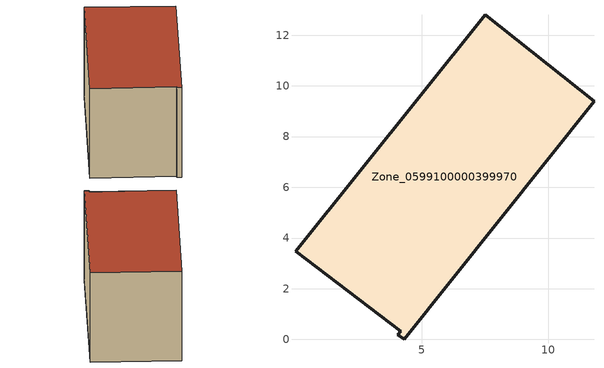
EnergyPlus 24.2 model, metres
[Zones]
Zone_0599100000399970
 floor ground (C_G): 4.07,0.2 4.18,0.33 0.03,3.47 7.5,12.81 11.8,9.39 4.31,0 z0.97
 wall outside (C_F): 11.8,9.39 7.5,12.81 0.03,3.47 4.18,0.33 4.07,0.2 4.31,0 11.8,9.39 z0.97:6.83
 roof outside (C_R): 4.18,0.33 4.07,0.2 4.31,0 11.8,9.39 7.5,12.81 0.03,3.47 z6.83
[BUILDING]
Pand.0599100000399970: North Axis=0; Terrain=City; Loads Convergence Tolerance Value=0.04; Temperature Convergence Tolerance Value=0.4; Solar Distribution=FullExterior; Maximum Number of Warmup Days=25; Minimum Number of Warmup Days=1
[Site:Location]
Rotterdam.The.Hague.AP_ZH_NLD Design_Conditions: Latitude=51.96; Longitude=4.45; Time Zone=1; Elevation=-4.5
[SITE:GROUNDTEMPERATURE:BUILDINGSURFACE]
18, 18, 18, 18, 18, 18, 18, 18, 18, 18, 18, 18
[MATERIAL] Thermal Absorptance=0.9; Solar Absorptance=0.7; Visible Absorptance=0.7
Name | Roughness | Thickness | Conductivity | Density | Specific Heat
G.TC.1992-2005 | MediumSmooth | 0.15 | 0.06 | 540 | 1210
F.TC.1992-2005 | Rough | 0.3 | 0.12 | 1920 | 840
R.TC.1992-2005 | MediumRough | 0.2 | 0.08 | 1500 | 1000
[CONSTRUCTION]
C_G: G.TC.1992-2005
C_F: F.TC.1992-2005
C_R: R.TC.1992-2005
[ZONE]
Zone_0599100000399970: Type=1; Multiplier=1; Ceiling Height=Autocalculate; Volume=Autocalculate; Floor Area=autocalculate; Part of Total Floor Area=Yes
[ZONEINFILTRATION:DESIGNFLOWRATE]
Infil_Zone_0599100000399970: Zone or ZoneList or Space or SpaceList=Zone_0599100000399970; Schedule=AlwaysOn; Design Flow Rate Calculation Method=Flow/Area; Flow Rate per Floor Area=0.0015; Constant Term Coefficient=1; Temperature Term Coefficient=0; Velocity Term Coefficient=0; Velocity Squared Term Coefficient=0
[HVACTEMPLATE:ZONE:IDEALLOADSAIRSYSTEM]
Zone_0599100000399970: Maximum Heating Supply Air Temperature=50; Minimum Cooling Supply Air Temperature=13; Maximum Heating Supply Air Humidity Ratio=0.0156; Minimum Cooling Supply Air Humidity Ratio=0.0077; Heating Limit=NoLimit; Cooling Limit=NoLimit; Dehumidification Control Type=ConstantSensibleHeatRatio; Cooling Sensible Heat Ratio=0.7; Dehumidification Setpoint=60; Humidification Control Type=None; Humidification Setpoint=30; Outdoor Air Method=None; Outdoor Air Flow Rate per Person=0.00944; Outdoor Air Flow Rate per Zone Floor Area=0; Outdoor Air Flow Rate per Zone=0; Demand Controlled Ventilation Type=None; Outdoor Air Economizer Type=NoEconomizer; Heat Recovery Type=None; Sensible Heat Recovery Effectiveness=0.7; Latent Heat Recovery Effectiveness=0.65
[ZONECONTROL:THERMOSTAT]
ThermostatControl_Zone_0599100000399970: Zone or ZoneList=Zone_0599100000399970; Control Type Schedule=DualSetpointControlType; Control 1=Thermostat_Zone_0599100000399970; Temperature Difference Between Cutout And Setpoint=0
[THERMOSTATSETPOINT:DUALSETPOINT]
Thermostat_Zone_0599100000399970: Heating Setpoint Temperature Schedule=HeatingSetpoint_Zone_0599100000399970; Cooling Setpoint Temperature Schedule=CoolingSetpoint_Zone_0599100000399970
[SCHEDULE:COMPACT]
HeatingSetpoint_Zone_0599100000399970: Through: 12/31, For: AllDays, Until: 24:00, 21
CoolingSetpoint_Zone_0599100000399970: Through: 12/31, For: AllDays, Until: 24:00, 24
DualSetpointControlType: Through: 12/31, For: AllDays, Until: 24:00, 4
AlwaysOn: Through: 12/31, For: AllDays, Until: 24:00, 1
